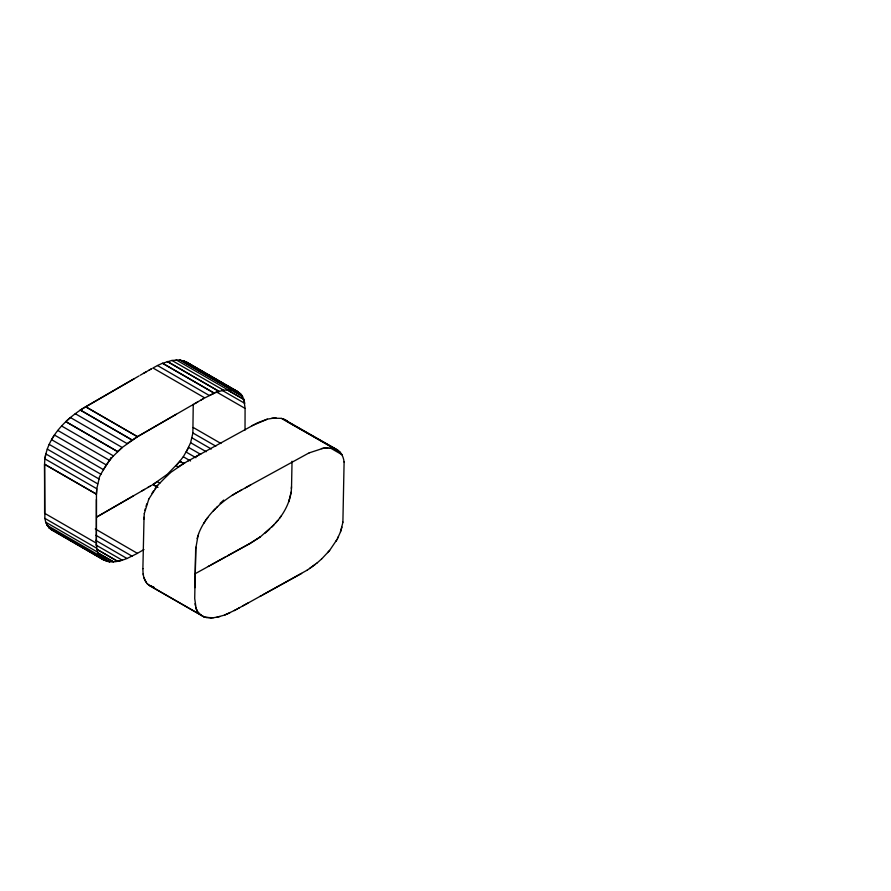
<?xml version="1.0" encoding="UTF-8"?>
<svg xmlns="http://www.w3.org/2000/svg" width="891" height="891" viewBox="0 0 891 891"><rect width="100%" height="100%" fill="white"/><g stroke="black" fill="none" stroke-linecap="round" stroke-linejoin="round"><path stroke-width="1.34" d="M134.285 378.653L85.659 406.719C65.221 419.037 45.129 438.918 44.561 464.278L44.873 518.373L96.751 548.255L97.587 552.22L100.917 557.922M96.395 499.472L96.373 543.209L96.451 494.182L44.561 464.278L44.606 513.272L96.428 543.198L96.751 548.255M95.682 540.358L127.012 558.512L137.459 553.367L95.27 528.942M215.811 446.157L192.857 432.959L193.247 404.269M245.025 430.097L245.081 408.401M142.883 568.67L144.041 517.292M194.973 587.648L195.864 547.208M194.973 573.815L249.803 543.588L260.261 536.872M277.814 520.511C285.61 510.944 291.29 499.238 291.546 486.72L292.036 461.248M132.102 556.173L95.938 535.291M137.459 553.3L143.974 549.547M231.805 389.846L179.971 359.919L171.93 360.454L162.541 363.294L214.363 393.221L162.552 363.227L157.462 365.51L209.285 395.493C219.141 390.559 234.912 385.213 242.452 396.25L179.949 359.997L186.264 361.902L238.097 391.828M44.617 464.244L96.451 494.171L96.774 488.736L99.057 479.013L47.234 449.086M144.32 513.628L143.841 519.141M291.346 488.569L291.491 486.742M342.89 522.148L344.104 461.95M127.023 558.445C120.753 561.029 113.168 563.045 106.229 561.118L49.083 527.995L45.753 522.293L44.873 518.373M157.462 365.566L152.951 367.983L204.785 397.909L214.375 393.154M186.252 452.127L190.596 442.693L192.913 432.937M291.112 492.211L289.352 499.573M337.667 538.197L340.485 531.916L342.946 522.137M144.275 513.65L148.786 499.149M198.069 535.402L195.664 549.068L194.717 598.596L196.187 608.809M144.966 510.331L145.3 508.683M117.634 561.297L97.141 549.457L117.612 561.363L122.178 560.161L95.66 544.858M171.93 360.454L223.764 390.303M288.662 501.978L289.408 499.573M146.046 506.277L146.792 503.872M197.078 538.61L198.615 533.798M340.44 531.905L341.977 527.093M47.212 525.412L99.046 555.338L97.631 552.164L45.809 522.237L47.212 525.412L51.5 529.9L103.367 559.76L109.626 561.742L98.778 555.483M99.012 479.002C97.264 477.197 124.261 438.55 103.356 469.579M198.57 533.787C205.531 515.878 220.333 501.978 236.728 492.6M56.645 531.66L51.533 529.833M109.593 561.809L98.756 555.55M190.563 460.97L183.301 456.76L188.625 447.427L200.731 454.388M103.367 559.76L49.128 527.929M148.741 499.127L157.662 485.35L168.8 473.979M335.985 541.283L338.457 536.616M336.843 539.746L329.637 550.426L321.551 559.069M152.005 493.336L153.497 491.03M203.839 523.251L205.32 520.945M178.545 467.263L176.106 465.826L183.279 456.793M279.518 518.25L281.233 515.989M155.079 488.691L157.629 485.317M207.781 517.537L206.066 519.798M188.692 363.806L183.323 360.677L240.525 393.733L242.452 396.239L231.549 390.046M57.826 430.464L109.649 460.391L113.435 455.869M271.833 527.026L277.78 520.467L275.887 522.716M327.688 552.587L329.614 550.393M216.101 391.728L245.081 408.401L243.867 399.424L226.993 389.679M215.466 508.75L213.35 510.877M216.513 507.703L217.582 506.634M273.938 524.866L260.272 536.939M165.737 476.73L170.326 472.642M65.811 421.621L70.367 417.5L122.201 447.482L137.492 436.701L191.554 405.45M117.657 451.603L65.811 421.632L117.657 451.603L122.201 447.482L113.458 455.914L61.635 425.998M220.099 503.415L223.73 500.063M265.128 533.119L269.695 529.098M316.962 563.09L321.528 559.025M226.949 389.735L243.867 399.435L244.758 403.333L221.803 390.158M159.845 483.178L157.44 481.719L152.806 484.648L167.352 474.268L179.915 461.349L183.156 463.22M170.337 472.698L184.905 462.674M316.951 563.034L309.545 568.536M315.347 564.348L307.005 570.318M176.24 414.27L137.481 436.646L127.034 443.551L75.223 413.68M177.732 467.14L188.224 460.825M260.272 536.939L249.814 543.588M138.985 375.946L80.301 410.038L132.124 440.02L80.301 410.038M232.106 495.396L238.131 491.81M246.796 603.742L306.994 570.262M151.815 485.216L150.089 486.163M147.806 487.488L150.39 486.052M148.652 487.065L142.07 490.796M192.244 405.115L197.847 401.819M96.796 516.936L144.542 489.437M96.796 517.003L133.204 495.986M140.188 375.256L146.146 371.825M143.64 373.329L149.822 369.709M149.02 370.244L151.114 368.974M194.728 403.679L201.878 399.502M201.076 400.026L203.181 398.756M150.869 369.175L151.86 368.54M202.948 398.956L203.872 398.355M237.674 492.133L241.739 489.816M188.224 460.892L189.917 459.89M189.917 459.956L257.421 422.869L267.322 419.138L276.01 417.745M194.661 457.339L198.838 455.023M240.047 490.818L249.981 485.261M245.493 487.8L250.661 484.949M193.247 427.491L220.968 443.495M250.471 484.994L309.255 452.795M208.249 566.442L209.663 565.662M211.067 564.883L219.498 560.239M220.077 559.916L225.646 556.842M227.506 555.817L249.814 543.521M260.083 596.357L261.486 595.589M262.89 594.809L301.637 573.448M242.742 605.913L246.796 603.675M246.417 603.953L236.683 609.244M238.532 608.23L239.467 607.718M235.369 610.023L237.596 608.798M247.175 603.474L247.988 603.018M235.714 609.778L235.09 610.179M235.09 610.112L234.366 610.569M234.578 610.391L224.788 615.013L216.959 617.185M252.075 425.664L267.311 419.215M96.451 494.171L96.774 488.736L44.884 458.832L45.775 453.909L97.654 483.813M309.255 452.851L323.656 448.14L332.677 448.206M224.788 614.946L229.856 612.808M192.022 437.871L211.312 449.008M321.417 448.563L327.843 447.672M219.977 616.516L213.35 617.786M190.596 442.693L206.266 451.737M213.372 617.719L206.69 617.519M211.267 617.986L212.314 617.886M271.833 418.213L281.433 418.347M211.267 617.986L204.162 616.995M49.15 444.364L100.973 474.279M206.656 617.586L204.997 617.185M148.296 584.663L153.998 587.47M281.411 418.425L334.927 448.674C340.384 450.746 343.592 456.281 344.049 461.983M331.608 447.872L334.927 448.674L333.791 448.474M154.032 587.403L148.886 585.164M204.195 616.917L149.476 585.665M337.767 450.078L283.06 418.826M283.104 418.759L284.051 419.227M284.953 419.761L287.125 421.165M186.23 361.969L238.053 391.895L235.146 390.603L227.962 389.846L176.151 359.853M183.357 360.61L235.179 390.536M288.294 422.156L340.128 452.082M330.193 447.895L341.977 454.7L341.053 453.385M186.208 452.116L195.92 457.718M85.659 406.719L137.492 436.701L85.659 406.786M179.949 461.382L183.568 463.476M157.74 487.299L152.929 484.515L157.752 487.355M106.285 464.957L54.429 435.008L51.555 439.675L103.389 469.602M152.339 587.069L204.162 616.995M201.299 615.581L197.134 610.925L195.797 607.673M142.939 568.658C142.85 574.283 143.607 580.865 148.34 584.596M147.115 583.672L147.706 584.173M285.9 420.229L287.08 421.22M146.235 582.302L143.963 577.747M242.452 396.25L243.822 399.48M196.633 609.889L197.089 610.981M196.243 608.753L196.688 609.845M194.995 603.708L195.396 605.691M143.173 573.782L143.429 575.107M167.385 361.512L219.208 391.505L167.385 361.512M113.435 561.82L97.743 552.843L113.435 561.82"/></g></svg>
